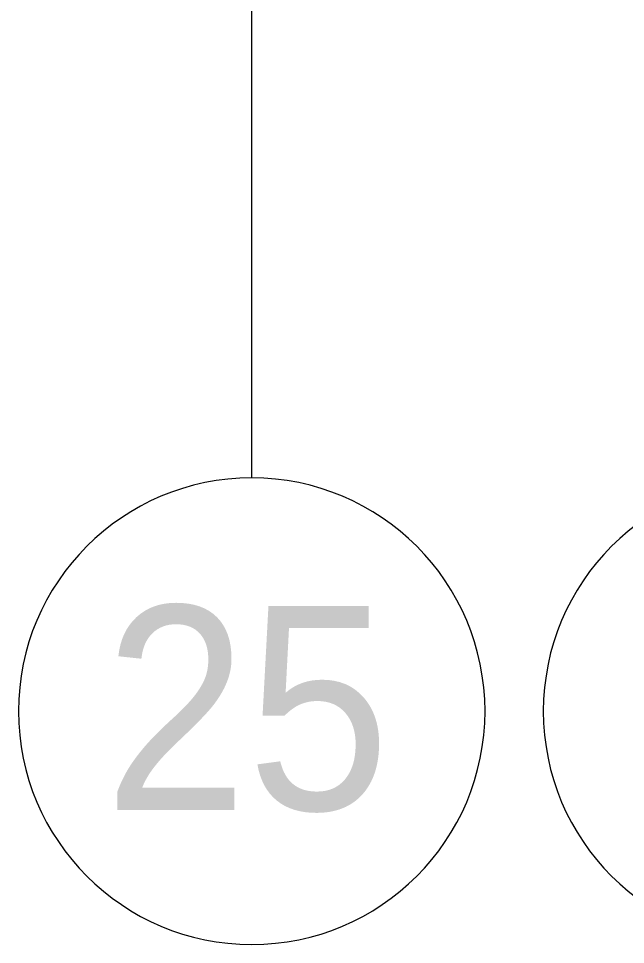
# Model space of a CAD drawing. Header units: millimetres. Extents: x -164500 to 426394, y -23753 to 102118.
# Drawn here: x 240832 to 242914, y 71033 to 74208 of the extents above; entities that cross this region are included whole.
import ezdxf

# ---------------------------------------------------------------- set-up
doc = ezdxf.new("R2010")
doc.units = ezdxf.units.MM
doc.layers.add('Оси', color=7, linetype='Continuous', lineweight=9)
doc.layers.add('Оси-1', color=7, linetype='Continuous', lineweight=20)
doc.styles.add('Arial', font='arial.ttf', dxfattribs={"width": 0.9, "height": 700})

# ---------------------------------------------------------------- blocks, each defined once
blk = doc.blocks.new('Ось сетки - D8-29747960-Объем проектирования 2 этажа')
at = {"layer": 'Оси-1'}
for start, end in [(360, 180), (180, 360)]:
    blk.add_arc((0, 0), 4, start, end, dxfattribs=at)
blk = doc.blocks.new('2floor')
at = {"layer": 'Оси'}
blk.add_line((241632.1, -1906.3), (241632.1, 3093.7), dxfattribs=at)
at = {"layer": 'Оси-1', "xscale": 199.9999999999999, "yscale": 199.9999999999999, "zscale": 199.9999999999999}
for p in [(241632.1, -2706.3), (243432.1, -2706.3)]:
    blk.add_blockref('Ось сетки - D8-29747960-Объем проектирования 2 этажа', p, dxfattribs=at)
at = {"layer": 'Оси', "insert": (241126.9, -2345), "char_height": 700, "width": 1212.151, "attachment_point": 1, "style": 'Arial'}
blk.add_mtext('25', dxfattribs=at)

msp = doc.modelspace()

# ---------------------------------------------------------------- block references
msp.add_blockref('2floor', (0, 74539.358))

doc.saveas('drawing.dxf')
